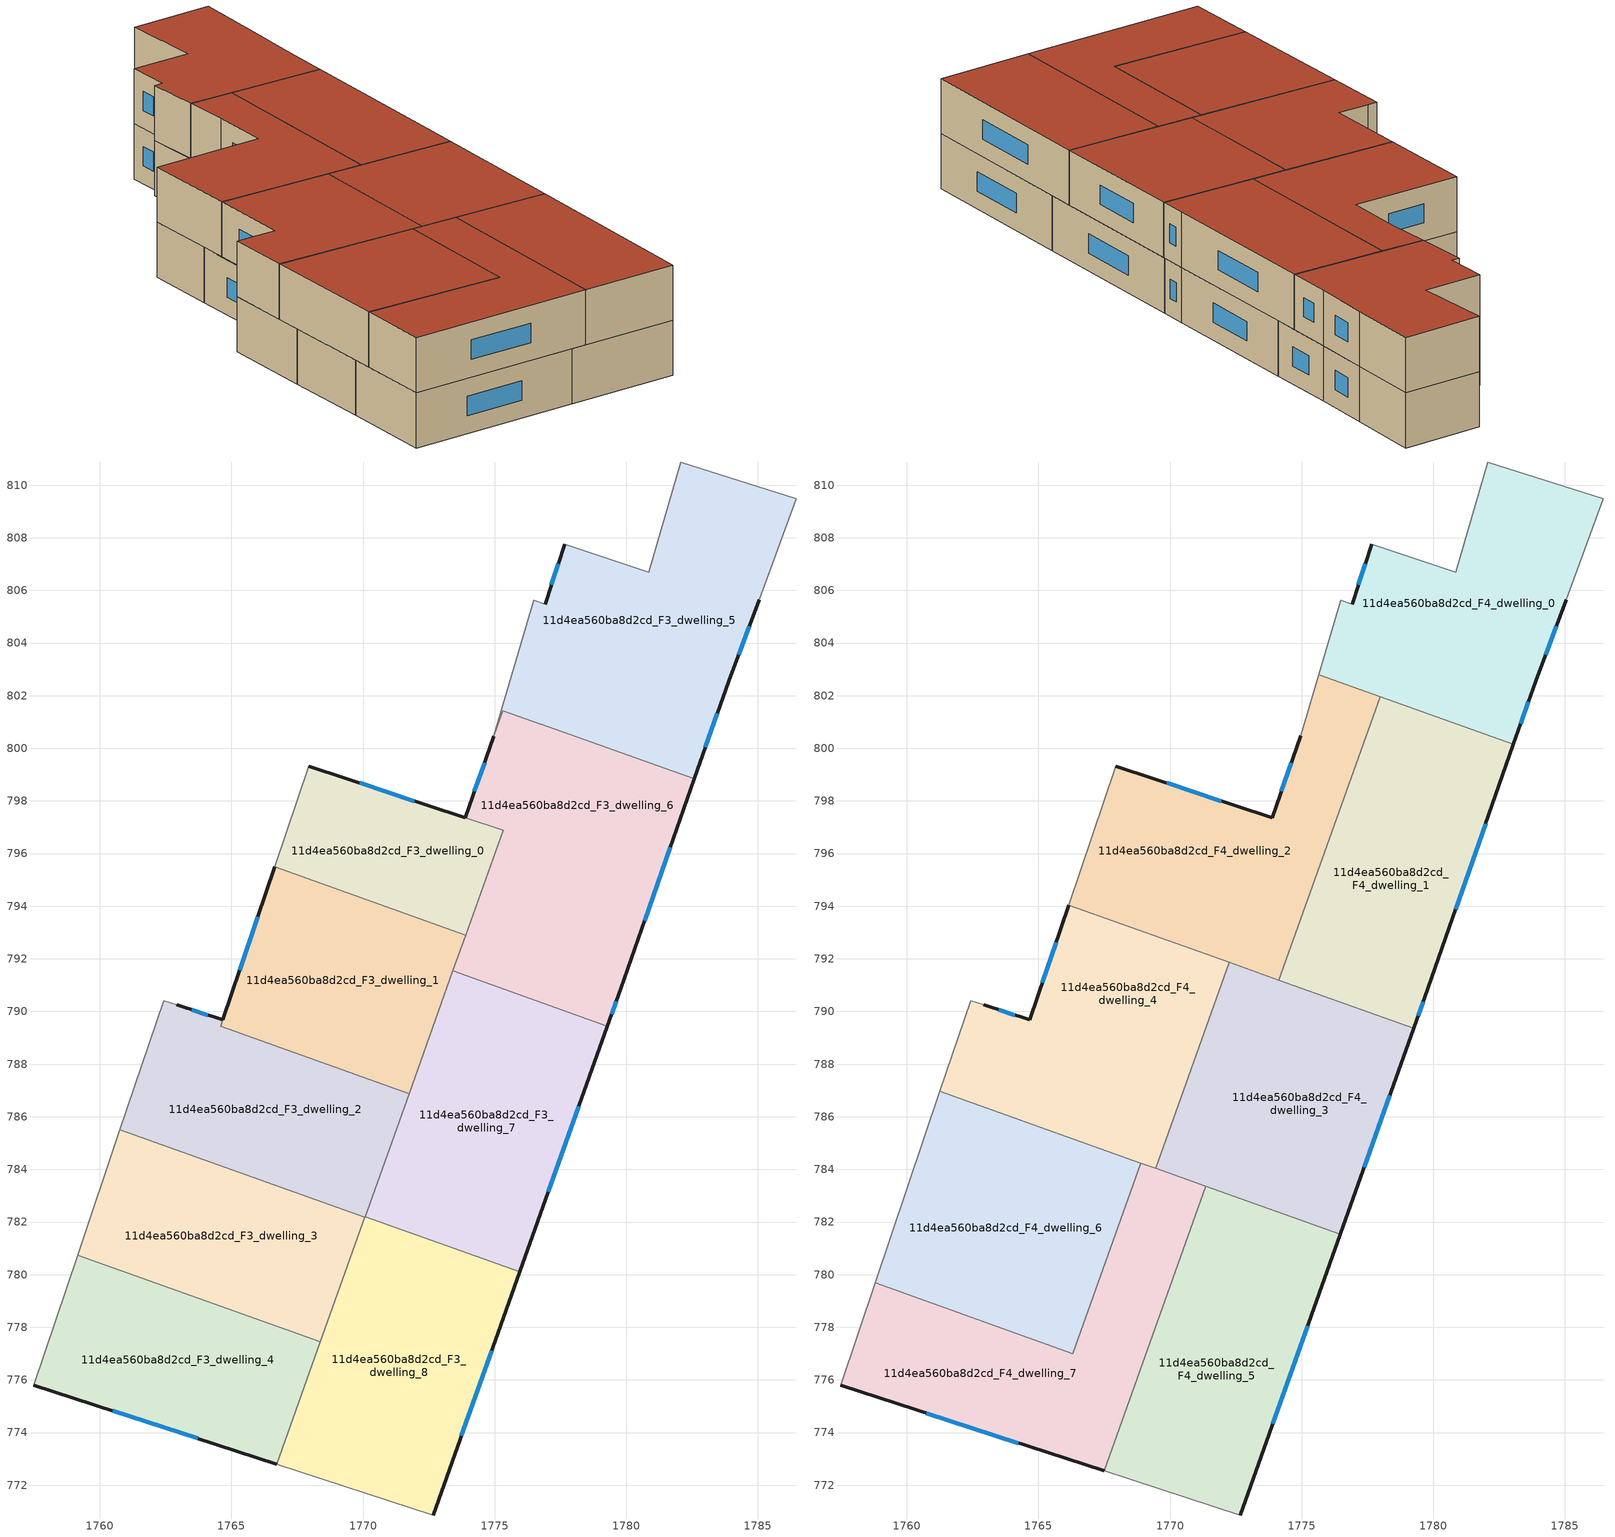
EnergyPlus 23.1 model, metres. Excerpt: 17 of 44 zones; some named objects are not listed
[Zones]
11d4ea560ba8d2cd_F3_dwelling_0
 floor to 11d4ea560ba8d2cd_F2_dwelling_0 (EU_floor_Construction): 1775.32,796.88 1773.9,792.9 1766.64,795.5 1767.94,799.32 z9
 wall outside (EU_wall_Construction): 1773.88,797.36 1767.94,799.32 z9:12
 wall adiabatic (EU_wall_Construction): 1767.94,799.32 1766.64,795.5 z9:12
 wall to 11d4ea560ba8d2cd_F3_dwelling_1 (EU_wall_Construction): 1766.64,795.5 1773.9,792.9 z9:12
 wall to 11d4ea560ba8d2cd_F3_dwelling_6 (EU_wall_Construction): 1773.9,792.9 1775.32,796.88 1773.88,797.36 z9:12
 window (EU_Window_Construction): 1771.94,798 1769.87,798.68 z9.98:11.02
11d4ea560ba8d2cd_F3_dwelling_1
 floor to 11d4ea560ba8d2cd_F2_dwelling_1 (EU_floor_Construction): 1773.9,792.9 1771.75,786.88 1764.59,789.44 1764.67,789.68 1766.64,795.5 z9
 wall outside (EU_wall_Construction): 1766.64,795.5 1764.67,789.68 z9:12
 wall to 11d4ea560ba8d2cd_F3_dwelling_2 (EU_wall_Construction): 1764.67,789.68 1764.59,789.44 1771.75,786.88 z9:12
 wall to 11d4ea560ba8d2cd_F3_dwelling_7 (EU_wall_Construction): 1771.75,786.88 1773.41,791.54 z9:12
 wall to 11d4ea560ba8d2cd_F3_dwelling_6 (EU_wall_Construction): 1773.41,791.54 1773.9,792.9 z9:12
 window (EU_Window_Construction): 1766,793.61 1765.31,791.57 z9.98:11.02
 ceiling adiabatic (EU_roof_Construction): 1771.75,786.88 1773.38,791.46 1772.24,791.86 1770.61,787.29 z12
11d4ea560ba8d2cd_F3_dwelling_2
 floor to 11d4ea560ba8d2cd_F2_dwelling_2 (EU_floor_Construction): 1771.75,786.88 1770.07,782.18 1760.77,785.51 1762.42,790.4 1762.92,790.25 1764.68,789.68 1764.59,789.44 z9
 wall outside (EU_wall_Construction): 1764.68,789.68 1762.92,790.25 z9:12
 wall to 11d4ea560ba8d2cd_F3_dwelling_3 (EU_wall_Construction): 1760.77,785.51 1770.07,782.18 z9:12
 wall adiabatic (EU_wall_Construction): 1762.92,790.25 1762.42,790.4 1760.77,785.51 z9:12
 wall to 11d4ea560ba8d2cd_F3_dwelling_8 (EU_wall_Construction): 1770.07,782.18 1770.08,782.21 z9:12
 wall to 11d4ea560ba8d2cd_F3_dwelling_7 (EU_wall_Construction): 1770.08,782.21 1771.75,786.88 z9:12
 window (EU_Window_Construction): 1764.1,789.86 1763.49,790.06 z9.98:11.02
11d4ea560ba8d2cd_F3_dwelling_3
 floor to 11d4ea560ba8d2cd_F2_dwelling_3 (EU_floor_Construction): 1770.07,782.18 1768.38,777.45 1759.15,780.74 1760.77,785.51 z9
 wall to 11d4ea560ba8d2cd_F3_dwelling_4 (EU_wall_Construction): 1759.15,780.74 1768.38,777.45 z9:12
 wall adiabatic (EU_wall_Construction): 1760.77,785.51 1759.15,780.74 z9:12
 wall to 11d4ea560ba8d2cd_F3_dwelling_8 (EU_wall_Construction): 1768.38,777.45 1770.07,782.18 z9:12
11d4ea560ba8d2cd_F3_dwelling_4
 floor to 11d4ea560ba8d2cd_F2_dwelling_4 (EU_floor_Construction): 1768.38,777.45 1766.72,772.8 1757.48,775.8 1759.15,780.74 z9
 wall outside (EU_wall_Construction): 1757.48,775.8 1766.72,772.8 z9:12
 wall adiabatic (EU_wall_Construction): 1759.15,780.74 1757.48,775.8 z9:12
 wall to 11d4ea560ba8d2cd_F3_dwelling_8 (EU_wall_Construction): 1766.72,772.8 1768.38,777.44 z9:12
 window (EU_Window_Construction): 1760.48,774.82 1763.71,773.78 z9.98:11.02
11d4ea560ba8d2cd_F3_dwelling_5
 floor to 11d4ea560ba8d2cd_F2_dwelling_5 (EU_floor_Construction): 1786.47,809.49 1785.06,805.64 1783.89,802.55 1782.59,798.83 1775.31,801.43 1774.97,800.46 1776.49,805.62 1776.92,805.48 1777.66,807.75 1780.86,806.69 1782.07,810.88 z9
 wall outside (EU_wall_Construction): 1777.66,807.75 1776.92,805.48 / 1782.59,798.83 1783.89,802.55 1785.06,805.64 z9:12
 wall adiabatic (EU_wall_Construction): 1776.92,805.48 1776.49,805.62 1774.97,800.47 1775.31,801.43 / 1785.06,805.64 1786.47,809.49 1782.07,810.88 1780.86,806.69 1777.66,807.75 z9:12
 wall to 11d4ea560ba8d2cd_F3_dwelling_6 (EU_wall_Construction): 1775.31,801.43 1776.76,800.91 / 1776.77,800.91 1782.59,798.83 z9:12
 window (EU_Window_Construction): 1777.42,807.01 1777.16,806.22 / 1784.27,803.55 1784.68,804.63 / 1783.01,800.04 1783.47,801.34 z9.98:11.02
11d4ea560ba8d2cd_F3_dwelling_6
 floor to 11d4ea560ba8d2cd_F2_dwelling_6 (EU_floor_Construction): 1782.59,798.83 1779.79,790.86 1779.29,789.44 1773.41,791.54 1775.32,796.88 1773.88,797.36 1774.97,800.47 1775.31,801.43 1776.77,800.91 z9
 wall outside (EU_wall_Construction): 1779.29,789.44 1779.79,790.86 1782.59,798.83 / 1774.97,800.46 1773.88,797.36 z9:12
 wall adiabatic (EU_wall_Construction): 1775.31,801.43 1774.97,800.47 z9:12
 wall to 11d4ea560ba8d2cd_F3_dwelling_7 (EU_wall_Construction): 1773.41,791.54 1779.29,789.44 z9:12
 window (EU_Window_Construction): 1780.7,793.45 1781.68,796.24 / 1779.45,789.9 1779.63,790.4 / 1774.62,799.45 1774.24,798.37 z9.98:11.02
11d4ea560ba8d2cd_F3_dwelling_7
 floor to 11d4ea560ba8d2cd_F2_dwelling_7 (EU_floor_Construction): 1779.29,789.44 1775.96,780.11 1770.08,782.21 1773.41,791.54 z9
 wall outside (EU_wall_Construction): 1775.96,780.11 1779.29,789.44 z9:12
 wall to 11d4ea560ba8d2cd_F3_dwelling_8 (EU_wall_Construction): 1770.08,782.21 1775.96,780.11 z9:12
 window (EU_Window_Construction): 1777.04,783.14 1778.2,786.41 z9.98:11.02
 ceiling adiabatic (EU_roof_Construction): 1779.26,789.36 1779.29,789.44 1773.41,791.54 1773.38,791.46 z12
11d4ea560ba8d2cd_F3_dwelling_8
 floor to 11d4ea560ba8d2cd_F2_dwelling_8 (EU_floor_Construction): 1775.96,780.11 1772.67,770.87 1766.72,772.8 1770.08,782.21 z9
 wall outside (EU_wall_Construction): 1772.67,770.87 1775.96,780.11 z9:12
 wall adiabatic (EU_wall_Construction): 1766.72,772.8 1772.67,770.87 z9:12
 window (EU_Window_Construction): 1773.74,773.87 1774.89,777.1 z9.98:11.02
11d4ea560ba8d2cd_F4_dwelling_0
 floor to 11d4ea560ba8d2cd_F3_dwelling_5 (EU_floor_Construction): 1786.47,809.49 1785.06,805.64 1783.89,802.55 1783.05,800.15 1775.66,802.79 1776.49,805.62 1776.92,805.48 1777.66,807.75 1780.86,806.69 1782.07,810.88 z12
 wall outside (EU_wall_Construction): 1783.05,800.15 1783.89,802.55 1785.06,805.64 / 1777.66,807.75 1776.92,805.48 z12:15
 wall adiabatic (EU_wall_Construction): 1785.06,805.64 1786.47,809.49 1782.07,810.88 1780.86,806.69 1777.66,807.75 / 1776.92,805.48 1776.49,805.62 1775.66,802.79 z12:15
 wall to 11d4ea560ba8d2cd_F4_dwelling_1 (EU_wall_Construction): 1777.99,801.96 1783.05,800.15 z12:15
 wall to 11d4ea560ba8d2cd_F4_dwelling_2 (EU_wall_Construction): 1775.66,802.79 1777.99,801.96 z12:15
 window (EU_Window_Construction): 1784.27,803.55 1784.68,804.63 / 1783.32,800.93 1783.62,801.77 / 1777.42,807.01 1777.16,806.22 z12.98:14.02
 roof outside (EU_roof_Construction): 1783.05,800.15 1783.89,802.55 1785.06,805.64 1786.47,809.49 1782.07,810.88 1780.86,806.69 1777.66,807.75 1776.92,805.48 1776.49,805.62 1775.66,802.79 z15
11d4ea560ba8d2cd_F4_dwelling_1
 floor to 11d4ea560ba8d2cd_F3_dwelling_6 (EU_floor_Construction): 1782.59,798.84 1779.79,790.86 1779.29,789.44 1774.17,791.27 1777.52,800.65 z12
 floor to 11d4ea560ba8d2cd_F3_dwelling_5 (EU_floor_Construction): 1783.05,800.15 1782.59,798.84 1777.52,800.65 1777.99,801.96 z12
 floor adiabatic (EU_floor_Construction): 1779.29,789.44 1779.26,789.36 1774.14,791.19 1774.17,791.27 z12
 wall outside (EU_wall_Construction): 1779.26,789.36 1779.79,790.86 1783.05,800.15 z12:15
 wall to 11d4ea560ba8d2cd_F4_dwelling_2 (EU_wall_Construction): 1777.99,801.96 1774.14,791.19 z12:15
 wall to 11d4ea560ba8d2cd_F4_dwelling_3 (EU_wall_Construction): 1774.14,791.19 1779.26,789.36 z12:15
 window (EU_Window_Construction): 1779.43,789.85 1779.62,790.37 / 1780.85,793.88 1781.99,797.13 z12.98:14.02
 roof outside (EU_roof_Construction): 1779.79,790.86 1783.05,800.15 1777.99,801.96 1774.14,791.19 1779.26,789.36 z15
11d4ea560ba8d2cd_F4_dwelling_2
 floor to 11d4ea560ba8d2cd_F3_dwelling_0 (EU_floor_Construction): 1775.32,796.88 1773.9,792.9 1766.64,795.49 1767.94,799.32 z12
 floor to 11d4ea560ba8d2cd_F3_dwelling_6 (EU_floor_Construction): 1777.52,800.65 1774.17,791.27 1773.41,791.54 1775.32,796.88 1773.88,797.36 1774.97,800.47 1775.31,801.43 1776.77,800.91 z12
 floor to 11d4ea560ba8d2cd_F3_dwelling_5 (EU_floor_Construction): 1777.99,801.96 1777.52,800.65 1776.77,800.91 1775.31,801.43 1774.97,800.47 1775.66,802.79 z12
 floor to 11d4ea560ba8d2cd_F3_dwelling_1 (EU_floor_Construction): 1773.9,792.9 1773.38,791.46 1766.15,794.04 1766.64,795.49 z12
 floor adiabatic (EU_floor_Construction): 1775.32,796.88 1773.41,791.54 1774.17,791.27 1774.14,791.19 1773.38,791.46 1773.9,792.9 z12
 wall outside (EU_wall_Construction): 1774.97,800.47 1773.88,797.36 1767.94,799.32 z12:15
 wall adiabatic (EU_wall_Construction): 1775.66,802.79 1774.97,800.47 / 1767.94,799.32 1766.15,794.04 z12:15
 wall to 11d4ea560ba8d2cd_F4_dwelling_4 (EU_wall_Construction): 1766.15,794.04 1772.25,791.86 z12:15
 wall to 11d4ea560ba8d2cd_F4_dwelling_3 (EU_wall_Construction): 1772.24,791.86 1774.14,791.19 z12:15
 window (EU_Window_Construction): 1771.95,798 1769.87,798.68 / 1774.62,799.46 1774.23,798.37 z12.98:14.02
 roof outside (EU_roof_Construction): 1774.14,791.19 1777.99,801.96 1775.66,802.79 1774.97,800.47 1773.88,797.36 1767.94,799.32 1766.15,794.04 z15
11d4ea560ba8d2cd_F4_dwelling_3
 floor to 11d4ea560ba8d2cd_F3_dwelling_7 (EU_floor_Construction): 1779.26,789.36 1776.47,781.53 1770.59,783.64 1773.38,791.46 z12
 floor to 11d4ea560ba8d2cd_F3_dwelling_2 (EU_floor_Construction): 1771.75,786.88 1770.59,783.64 1769.45,784.04 1770.61,787.29 z12
 floor adiabatic (EU_floor_Construction): 1773.38,791.46 1771.75,786.88 1770.61,787.29 1772.24,791.86 z12
 wall outside (EU_wall_Construction): 1776.47,781.53 1779.26,789.36 z12:15
 wall to 11d4ea560ba8d2cd_F4_dwelling_4 (EU_wall_Construction): 1772.24,791.86 1769.45,784.04 z12:15
 wall to 11d4ea560ba8d2cd_F4_dwelling_5 (EU_wall_Construction): 1771.37,783.36 1776.47,781.53 z12:15
 wall to 11d4ea560ba8d2cd_F4_dwelling_7 (EU_wall_Construction): 1769.45,784.04 1771.36,783.36 z12:15
 window (EU_Window_Construction): 1777.38,784.08 1778.35,786.81 z12.98:14.02
 roof outside (EU_roof_Construction): 1776.47,781.53 1779.26,789.36 1772.24,791.86 1769.45,784.04 z15
11d4ea560ba8d2cd_F4_dwelling_4
 floor to 11d4ea560ba8d2cd_F3_dwelling_1 (EU_floor_Construction): 1772.24,791.86 1770.61,787.29 1764.59,789.44 1764.67,789.68 1766.15,794.04 z12
 floor to 11d4ea560ba8d2cd_F3_dwelling_2 (EU_floor_Construction): 1770.61,787.29 1769.45,784.04 1761.26,786.97 1762.42,790.4 1762.92,790.25 1764.67,789.68 1764.59,789.44 z12
 wall outside (EU_wall_Construction): 1766.15,794.04 1764.67,789.68 1762.92,790.25 z12:15
 wall adiabatic (EU_wall_Construction): 1762.92,790.25 1762.42,790.4 1761.26,786.97 z12:15
 wall to 11d4ea560ba8d2cd_F4_dwelling_6 (EU_wall_Construction): 1761.26,786.97 1768.9,784.24 z12:15
 wall to 11d4ea560ba8d2cd_F4_dwelling_7 (EU_wall_Construction): 1768.9,784.24 1769.45,784.04 z12:15
 window (EU_Window_Construction): 1764.1,789.86 1763.49,790.06 / 1765.67,792.62 1765.15,791.1 z12.98:14.02
 roof outside (EU_roof_Construction): 1769.45,784.04 1772.24,791.86 1766.15,794.04 1764.67,789.68 1762.92,790.25 1762.42,790.4 1761.26,786.97 z15
11d4ea560ba8d2cd_F4_dwelling_5
 floor to 11d4ea560ba8d2cd_F3_dwelling_8 (EU_floor_Construction): 1775.96,780.11 1772.67,770.87 1767.5,772.55 1770.85,781.93 z12
 floor to 11d4ea560ba8d2cd_F3_dwelling_7 (EU_floor_Construction): 1776.47,781.53 1775.96,780.11 1770.85,781.93 1771.36,783.36 z12
 wall outside (EU_wall_Construction): 1772.67,770.87 1776.47,781.53 z12:15
 wall adiabatic (EU_wall_Construction): 1767.5,772.55 1772.67,770.87 z12:15
 wall to 11d4ea560ba8d2cd_F4_dwelling_7 (EU_wall_Construction): 1771.36,783.36 1767.5,772.55 z12:15
 window (EU_Window_Construction): 1773.91,774.34 1775.23,778.07 z12.98:14.02
 roof outside (EU_roof_Construction): 1772.67,770.87 1776.47,781.53 1771.36,783.36 1767.5,772.55 z15
11d4ea560ba8d2cd_F4_dwelling_6
 floor to 11d4ea560ba8d2cd_F3_dwelling_2 (EU_floor_Construction): 1768.9,784.24 1768.38,782.79 1760.77,785.51 1761.26,786.97 z12
 floor to 11d4ea560ba8d2cd_F3_dwelling_3 (EU_floor_Construction): 1768.38,782.79 1766.69,778.05 1759.15,780.74 1760.77,785.51 z12
 floor to 11d4ea560ba8d2cd_F3_dwelling_4 (EU_floor_Construction): 1766.69,778.05 1766.31,777 1758.8,779.68 1759.15,780.74 z12
 wall to 11d4ea560ba8d2cd_F4_dwelling_7 (EU_wall_Construction): 1758.8,779.68 1766.31,777 1768.9,784.24 z12:15
 wall adiabatic (EU_wall_Construction): 1761.26,786.97 1758.8,779.68 z12:15
 roof outside (EU_roof_Construction): 1766.31,777 1768.9,784.24 1761.26,786.97 1758.8,779.68 z15
11d4ea560ba8d2cd_F4_dwelling_7
 floor to 11d4ea560ba8d2cd_F3_dwelling_4 (EU_floor_Construction): 1768.38,777.45 1766.72,772.8 1757.48,775.8 1758.8,779.68 1766.31,777 1766.69,778.05 z12
 floor to 11d4ea560ba8d2cd_F3_dwelling_8 (EU_floor_Construction): 1770.85,781.93 1767.5,772.55 1766.72,772.8 1770.08,782.21 z12
 floor to 11d4ea560ba8d2cd_F3_dwelling_7 (EU_floor_Construction): 1771.36,783.36 1770.85,781.93 1770.08,782.21 1770.59,783.64 z12
 floor to 11d4ea560ba8d2cd_F3_dwelling_2 (EU_floor_Construction): 1770.59,783.64 1770.07,782.18 1768.38,782.79 1768.9,784.24 z12
 floor to 11d4ea560ba8d2cd_F3_dwelling_3 (EU_floor_Construction): 1770.07,782.18 1768.38,777.45 1766.69,778.05 1768.38,782.79 z12
 wall outside (EU_wall_Construction): 1757.48,775.8 1767.5,772.55 z12:15
 wall adiabatic (EU_wall_Construction): 1758.8,779.68 1757.48,775.8 z12:15
 window (EU_Window_Construction): 1760.74,774.74 1764.24,773.6 z12.98:14.02
 roof outside (EU_roof_Construction): 1767.5,772.55 1771.36,783.36 1768.9,784.24 1766.31,777 1758.8,779.68 1757.48,775.8 z15
[Building]
EU S2 Campaign: North Axis=0; Terrain=City; Solar Distribution=FullExterior
[Site:Location]
Bologna: Latitude=44.5; Longitude=11.25; Time Zone=1; Elevation=37
[SizingPeriod:WeatherFileDays]
AnnualSizingPeriod: Begin Month=1; Begin Day of Month=1; End Month=12; End Day of Month=31; Day of Week for Start Day=Monday; Use Weather File Daylight Saving Period=No; Use Weather File Rain and Snow Indicators=No
[MATERIAL]
EU_InternalMass_Material: Roughness=MediumRough; Thickness=0.1; Conductivity=1; Density=1800; Specific Heat=900; Thermal Absorptance=0.9; Solar Absorptance=0.7; Visible Absorptance=0.7
[MATERIAL:NOMASS] Roughness=MediumRough; Thermal Absorptance=0.9; Solar Absorptance=0.7; Visible Absorptance=0.7
Name | Thermal Resistance
EU_wall_NoMass | 0.905828
EU_roof_NoMass | 0.37593
EU_floor_NoMass | 0.67114
[WINDOWMATERIAL:SIMPLEGLAZINGSYSTEM]
EU_Window_SimpleGlazing: UFactor=4.52486; Solar Heat Gain Coefficient=0.85; Visible Transmittance=0.85
[CONSTRUCTION]
EU_wall_Construction: EU_wall_NoMass
EU_roof_Construction: EU_roof_NoMass
EU_floor_Construction: EU_floor_NoMass
EU_Window_Construction: EU_Window_SimpleGlazing
EU_InternalMass_Construction: EU_InternalMass_Material
[ZONE] Type=1; Multiplier=1; Ceiling Height=autocalculate; Floor Area=autocalculate; Part of Total Floor Area=Yes
Name | Volume
11d4ea560ba8d2cd_F3_dwelling_0 | 95.9209
11d4ea560ba8d2cd_F4_dwelling_0 | 185.563
11d4ea560ba8d2cd_F3_dwelling_1 | 146.771
11d4ea560ba8d2cd_F4_dwelling_1 | 185.596
11d4ea560ba8d2cd_F3_dwelling_2 | 150.078
11d4ea560ba8d2cd_F4_dwelling_2 | 185.559
11d4ea560ba8d2cd_F3_dwelling_3 | 148.472
11d4ea560ba8d2cd_F4_dwelling_3; 11d4ea560ba8d2cd_F3_dwelling_8 | 185.58
11d4ea560ba8d2cd_F3_dwelling_4 | 148.462
11d4ea560ba8d2cd_F4_dwelling_4 | 185.569
11d4ea560ba8d2cd_F3_dwelling_5 | 218.386
11d4ea560ba8d2cd_F4_dwelling_5 | 185.577
11d4ea560ba8d2cd_F3_dwelling_6 | 205.282
11d4ea560ba8d2cd_F4_dwelling_6 | 185.594
11d4ea560ba8d2cd_F3_dwelling_7 | 185.591
11d4ea560ba8d2cd_F4_dwelling_7 | 185.579
[INTERNALMASS] Construction=EU_InternalMass_Construction
Name | Zone or ZoneList | Surface Area
11d4ea560ba8d2cd_F3_dwelling_0_EU_InternalMass | 11d4ea560ba8d2cd_F3_dwelling_0 | 31.9836
11d4ea560ba8d2cd_F3_dwelling_1_EU_InternalMass | 11d4ea560ba8d2cd_F3_dwelling_1 | 48.9233
11d4ea560ba8d2cd_F3_dwelling_2_EU_InternalMass | 11d4ea560ba8d2cd_F3_dwelling_2 | 50.047
11d4ea560ba8d2cd_F3_dwelling_3_EU_InternalMass | 11d4ea560ba8d2cd_F3_dwelling_3 | 49.4909
11d4ea560ba8d2cd_F3_dwelling_4_EU_InternalMass | 11d4ea560ba8d2cd_F3_dwelling_4 | 49.4871
11d4ea560ba8d2cd_F3_dwelling_5_EU_InternalMass | 11d4ea560ba8d2cd_F3_dwelling_5 | 72.7865
11d4ea560ba8d2cd_F3_dwelling_6_EU_InternalMass | 11d4ea560ba8d2cd_F3_dwelling_6 | 68.4337
11d4ea560ba8d2cd_F3_dwelling_7_EU_InternalMass | 11d4ea560ba8d2cd_F3_dwelling_7 | 61.864
11d4ea560ba8d2cd_F3_dwelling_8_EU_InternalMass | 11d4ea560ba8d2cd_F3_dwelling_8 | 61.8599
11d4ea560ba8d2cd_F4_dwelling_0_EU_InternalMass | 11d4ea560ba8d2cd_F4_dwelling_0 | 61.8542
11d4ea560ba8d2cd_F4_dwelling_1_EU_InternalMass | 11d4ea560ba8d2cd_F4_dwelling_1 | 61.8669
11d4ea560ba8d2cd_F4_dwelling_2_EU_InternalMass | 11d4ea560ba8d2cd_F4_dwelling_2 | 61.8521
11d4ea560ba8d2cd_F4_dwelling_3_EU_InternalMass | 11d4ea560ba8d2cd_F4_dwelling_3 | 61.8581
11d4ea560ba8d2cd_F4_dwelling_4_EU_InternalMass | 11d4ea560ba8d2cd_F4_dwelling_4 | 61.8564
11d4ea560ba8d2cd_F4_dwelling_5_EU_InternalMass | 11d4ea560ba8d2cd_F4_dwelling_5 | 61.8582
11d4ea560ba8d2cd_F4_dwelling_6_EU_InternalMass | 11d4ea560ba8d2cd_F4_dwelling_6 | 61.8666
11d4ea560ba8d2cd_F4_dwelling_7_EU_InternalMass | 11d4ea560ba8d2cd_F4_dwelling_7 | 61.8597
[OTHEREQUIPMENT] Fuel Type=Electricity; Design Level Calculation Method=Watts/Area; Power per Zone Floor Area=1; Fraction Latent=0; Fraction Radiant=0; Fraction Lost=0; Carbon Dioxide Generation Rate=0; EndUse Subcategory=EU_Step8_InternalGains
Name | Zone or ZoneList or Space or SpaceList | Schedule
EU_Step8_InternalGain_11d4ea560ba8d2cd_F3_dwelling_0_f000 | 11d4ea560ba8d2cd_F3_dwelling_0 | EU_Step8_GainSchedule_11d4ea560ba8d2cd_F3_dwelling_0_f000
EU_Step8_InternalGain_11d4ea560ba8d2cd_F3_dwelling_1_f000 | 11d4ea560ba8d2cd_F3_dwelling_1 | EU_Step8_GainSchedule_11d4ea560ba8d2cd_F3_dwelling_1_f000
EU_Step8_InternalGain_11d4ea560ba8d2cd_F3_dwelling_2_f000 | 11d4ea560ba8d2cd_F3_dwelling_2 | EU_Step8_GainSchedule_11d4ea560ba8d2cd_F3_dwelling_2_f000
EU_Step8_InternalGain_11d4ea560ba8d2cd_F3_dwelling_3_f000 | 11d4ea560ba8d2cd_F3_dwelling_3 | EU_Step8_GainSchedule_11d4ea560ba8d2cd_F3_dwelling_3_f000
EU_Step8_InternalGain_11d4ea560ba8d2cd_F3_dwelling_4_f000 | 11d4ea560ba8d2cd_F3_dwelling_4 | EU_Step8_GainSchedule_11d4ea560ba8d2cd_F3_dwelling_4_f000
EU_Step8_InternalGain_11d4ea560ba8d2cd_F3_dwelling_5_f000 | 11d4ea560ba8d2cd_F3_dwelling_5 | EU_Step8_GainSchedule_11d4ea560ba8d2cd_F3_dwelling_5_f000
EU_Step8_InternalGain_11d4ea560ba8d2cd_F3_dwelling_6_f000 | 11d4ea560ba8d2cd_F3_dwelling_6 | EU_Step8_GainSchedule_11d4ea560ba8d2cd_F3_dwelling_6_f000
EU_Step8_InternalGain_11d4ea560ba8d2cd_F3_dwelling_7_f000 | 11d4ea560ba8d2cd_F3_dwelling_7 | EU_Step8_GainSchedule_11d4ea560ba8d2cd_F3_dwelling_7_f000
EU_Step8_InternalGain_11d4ea560ba8d2cd_F3_dwelling_8_f000 | 11d4ea560ba8d2cd_F3_dwelling_8 | EU_Step8_GainSchedule_11d4ea560ba8d2cd_F3_dwelling_8_f000
EU_Step8_InternalGain_11d4ea560ba8d2cd_F4_dwelling_0_f000 | 11d4ea560ba8d2cd_F4_dwelling_0 | EU_Step8_GainSchedule_11d4ea560ba8d2cd_F4_dwelling_0_f000
EU_Step8_InternalGain_11d4ea560ba8d2cd_F4_dwelling_1_f000 | 11d4ea560ba8d2cd_F4_dwelling_1 | EU_Step8_GainSchedule_11d4ea560ba8d2cd_F4_dwelling_1_f000
EU_Step8_InternalGain_11d4ea560ba8d2cd_F4_dwelling_2_f000 | 11d4ea560ba8d2cd_F4_dwelling_2 | EU_Step8_GainSchedule_11d4ea560ba8d2cd_F4_dwelling_2_f000
EU_Step8_InternalGain_11d4ea560ba8d2cd_F4_dwelling_3_f000 | 11d4ea560ba8d2cd_F4_dwelling_3 | EU_Step8_GainSchedule_11d4ea560ba8d2cd_F4_dwelling_3_f000
EU_Step8_InternalGain_11d4ea560ba8d2cd_F4_dwelling_4_f000 | 11d4ea560ba8d2cd_F4_dwelling_4 | EU_Step8_GainSchedule_11d4ea560ba8d2cd_F4_dwelling_4_f000
EU_Step8_InternalGain_11d4ea560ba8d2cd_F4_dwelling_5_f000 | 11d4ea560ba8d2cd_F4_dwelling_5 | EU_Step8_GainSchedule_11d4ea560ba8d2cd_F4_dwelling_5_f000
EU_Step8_InternalGain_11d4ea560ba8d2cd_F4_dwelling_6_f000 | 11d4ea560ba8d2cd_F4_dwelling_6 | EU_Step8_GainSchedule_11d4ea560ba8d2cd_F4_dwelling_6_f000
EU_Step8_InternalGain_11d4ea560ba8d2cd_F4_dwelling_7_f000 | 11d4ea560ba8d2cd_F4_dwelling_7 | EU_Step8_GainSchedule_11d4ea560ba8d2cd_F4_dwelling_7_f000
[ZONEVENTILATION:DESIGNFLOWRATE] Schedule=EU_AlwaysOn; Design Flow Rate Calculation Method=AirChanges/Hour; Air Changes per Hour=0.73129; Ventilation Type=Natural; Fan Pressure Rise=0; Fan Total Efficiency=1; Constant Term Coefficient=1; Temperature Term Coefficient=0; Velocity Term Coefficient=0; Velocity Squared Term Coefficient=0; Minimum Indoor Temperature=-100; Maximum Indoor Temperature=100; Delta Temperature=-100; Minimum Outdoor Temperature=-100; Maximum Outdoor Temperature=100; Maximum Wind Speed=40
Name | Zone or ZoneList or Space or SpaceList
EU_ConstantAir_11d4ea560ba8d2cd_F3_dwelling_0 | 11d4ea560ba8d2cd_F3_dwelling_0
EU_ConstantAir_11d4ea560ba8d2cd_F3_dwelling_1 | 11d4ea560ba8d2cd_F3_dwelling_1
EU_ConstantAir_11d4ea560ba8d2cd_F3_dwelling_2 | 11d4ea560ba8d2cd_F3_dwelling_2
EU_ConstantAir_11d4ea560ba8d2cd_F3_dwelling_3 | 11d4ea560ba8d2cd_F3_dwelling_3
EU_ConstantAir_11d4ea560ba8d2cd_F3_dwelling_4 | 11d4ea560ba8d2cd_F3_dwelling_4
EU_ConstantAir_11d4ea560ba8d2cd_F3_dwelling_5 | 11d4ea560ba8d2cd_F3_dwelling_5
EU_ConstantAir_11d4ea560ba8d2cd_F3_dwelling_6 | 11d4ea560ba8d2cd_F3_dwelling_6
EU_ConstantAir_11d4ea560ba8d2cd_F3_dwelling_7 | 11d4ea560ba8d2cd_F3_dwelling_7
EU_ConstantAir_11d4ea560ba8d2cd_F3_dwelling_8 | 11d4ea560ba8d2cd_F3_dwelling_8
EU_ConstantAir_11d4ea560ba8d2cd_F4_dwelling_0 | 11d4ea560ba8d2cd_F4_dwelling_0
EU_ConstantAir_11d4ea560ba8d2cd_F4_dwelling_1 | 11d4ea560ba8d2cd_F4_dwelling_1
EU_ConstantAir_11d4ea560ba8d2cd_F4_dwelling_2 | 11d4ea560ba8d2cd_F4_dwelling_2
EU_ConstantAir_11d4ea560ba8d2cd_F4_dwelling_3 | 11d4ea560ba8d2cd_F4_dwelling_3
EU_ConstantAir_11d4ea560ba8d2cd_F4_dwelling_4 | 11d4ea560ba8d2cd_F4_dwelling_4
EU_ConstantAir_11d4ea560ba8d2cd_F4_dwelling_5 | 11d4ea560ba8d2cd_F4_dwelling_5
EU_ConstantAir_11d4ea560ba8d2cd_F4_dwelling_6 | 11d4ea560ba8d2cd_F4_dwelling_6
EU_ConstantAir_11d4ea560ba8d2cd_F4_dwelling_7 | 11d4ea560ba8d2cd_F4_dwelling_7
[HVACTEMPLATE:ZONE:IDEALLOADSAIRSYSTEM] System Availability Schedule=EU_AlwaysOn; Maximum Heating Supply Air Temperature=50; Minimum Cooling Supply Air Temperature=13; Maximum Heating Supply Air Humidity Ratio=0.0156; Minimum Cooling Supply Air Humidity Ratio=0.0077; Heating Limit=NoLimit; Cooling Limit=NoLimit; Heating Availability Schedule=EU_AlwaysOn; Cooling Availability Schedule=EU_CoolingOff; Dehumidification Control Type=ConstantSensibleHeatRatio; Cooling Sensible Heat Ratio=0.7; Dehumidification Setpoint=60; Humidification Control Type=None; Humidification Setpoint=30; Outdoor Air Method=None; Outdoor Air Flow Rate per Person=0.00944; Outdoor Air Flow Rate per Zone Floor Area=0; Outdoor Air Flow Rate per Zone=0; Demand Controlled Ventilation Type=None; Outdoor Air Economizer Type=NoEconomizer; Heat Recovery Type=None; Sensible Heat Recovery Effectiveness=0.7; Latent Heat Recovery Effectiveness=0.65
Name | Template Thermostat
11d4ea560ba8d2cd_F3_dwelling_0 | EU_HeatOnly_11d4ea560ba8d2cd_F3_dwelling_0
11d4ea560ba8d2cd_F3_dwelling_1 | EU_HeatOnly_11d4ea560ba8d2cd_F3_dwelling_1
11d4ea560ba8d2cd_F3_dwelling_2 | EU_HeatOnly_11d4ea560ba8d2cd_F3_dwelling_2
11d4ea560ba8d2cd_F3_dwelling_3 | EU_HeatOnly_11d4ea560ba8d2cd_F3_dwelling_3
11d4ea560ba8d2cd_F3_dwelling_4 | EU_HeatOnly_11d4ea560ba8d2cd_F3_dwelling_4
11d4ea560ba8d2cd_F3_dwelling_5 | EU_HeatOnly_11d4ea560ba8d2cd_F3_dwelling_5
11d4ea560ba8d2cd_F3_dwelling_6 | EU_HeatOnly_11d4ea560ba8d2cd_F3_dwelling_6
11d4ea560ba8d2cd_F3_dwelling_7 | EU_HeatOnly_11d4ea560ba8d2cd_F3_dwelling_7
11d4ea560ba8d2cd_F3_dwelling_8 | EU_HeatOnly_11d4ea560ba8d2cd_F3_dwelling_8
11d4ea560ba8d2cd_F4_dwelling_0 | EU_HeatOnly_11d4ea560ba8d2cd_F4_dwelling_0
11d4ea560ba8d2cd_F4_dwelling_1 | EU_HeatOnly_11d4ea560ba8d2cd_F4_dwelling_1
11d4ea560ba8d2cd_F4_dwelling_2 | EU_HeatOnly_11d4ea560ba8d2cd_F4_dwelling_2
11d4ea560ba8d2cd_F4_dwelling_3 | EU_HeatOnly_11d4ea560ba8d2cd_F4_dwelling_3
11d4ea560ba8d2cd_F4_dwelling_4 | EU_HeatOnly_11d4ea560ba8d2cd_F4_dwelling_4
11d4ea560ba8d2cd_F4_dwelling_5 | EU_HeatOnly_11d4ea560ba8d2cd_F4_dwelling_5
11d4ea560ba8d2cd_F4_dwelling_6 | EU_HeatOnly_11d4ea560ba8d2cd_F4_dwelling_6
11d4ea560ba8d2cd_F4_dwelling_7 | EU_HeatOnly_11d4ea560ba8d2cd_F4_dwelling_7
[SIZING:ZONE] Zone Cooling Design Supply Air Temperature Input Method=SupplyAirTemperature; Zone Cooling Design Supply Air Temperature=13; Zone Heating Design Supply Air Temperature Input Method=SupplyAirTemperature; Zone Heating Design Supply Air Temperature=50; Zone Cooling Design Supply Air Humidity Ratio=0.008; Zone Heating Design Supply Air Humidity Ratio=0.008; Cooling Design Air Flow Method=DesignDay; Cooling Design Air Flow Rate=0; Cooling Minimum Air Flow per Zone Floor Area=0.000762; Cooling Minimum Air Flow=0; Cooling Minimum Air Flow Fraction=0.2; Heating Design Air Flow Method=DesignDay; Heating Design Air Flow Rate=0; Heating Maximum Air Flow per Zone Floor Area=0.002032; Heating Maximum Air Flow=0.141576; Heating Maximum Air Flow Fraction=0.3; Account for Dedicated Outdoor Air System=No; Dedicated Outdoor Air System Control Strategy=NeutralSupplyAir; Dedicated Outdoor Air Low Setpoint Temperature for Design=autosize; Dedicated Outdoor Air High Setpoint Temperature for Design=autosize; Zone Load Sizing Method=Sensible Load Only No Latent Load; Zone Latent Cooling Design Supply Air Humidity Ratio Input Method=HumidityRatioDifference; Zone Cooling Design Supply Air Humidity Ratio Difference=0.005; Zone Latent Heating Design Supply Air Humidity Ratio Input Method=HumidityRatioDifference; Zone Humidification Design Supply Air Humidity Ratio Difference=0.005
11d4ea560ba8d2cd_F3_dwelling_0; 11d4ea560ba8d2cd_F3_dwelling_1; 11d4ea560ba8d2cd_F3_dwelling_2; 11d4ea560ba8d2cd_F3_dwelling_3; 11d4ea560ba8d2cd_F3_dwelling_4; 11d4ea560ba8d2cd_F3_dwelling_5; 11d4ea560ba8d2cd_F3_dwelling_6; 11d4ea560ba8d2cd_F3_dwelling_7; 11d4ea560ba8d2cd_F3_dwelling_8; 11d4ea560ba8d2cd_F4_dwelling_0; 11d4ea560ba8d2cd_F4_dwelling_1; 11d4ea560ba8d2cd_F4_dwelling_2; 11d4ea560ba8d2cd_F4_dwelling_3; 11d4ea560ba8d2cd_F4_dwelling_4; 11d4ea560ba8d2cd_F4_dwelling_5; 11d4ea560ba8d2cd_F4_dwelling_6; 11d4ea560ba8d2cd_F4_dwelling_7
[SCHEDULE:CONSTANT]
Name | Hourly Value
EU_AlwaysOn | 1
EU_CoolingOff | 0
[SCHEDULE:FILE] Column Number=1; Rows to Skip at Top=0; Number of Hours of Data=8760; Column Separator=Comma; Interpolate to Timestep=No; Minutes per Item=60; Adjust Schedule for Daylight Savings=Yes
Name | File
EU_Step8_GainSchedule_11d4ea560ba8d2cd_F3_dwelling_0_f000 | ../../schedules/11d4ea560ba8d2cd/11d4ea560ba8d2cd_F3_dwelling_0_f000_gain.csv
EU_Step8_GainSchedule_11d4ea560ba8d2cd_F3_dwelling_1_f000 | ../../schedules/11d4ea560ba8d2cd/11d4ea560ba8d2cd_F3_dwelling_1_f000_gain.csv
EU_Step8_GainSchedule_11d4ea560ba8d2cd_F3_dwelling_2_f000 | ../../schedules/11d4ea560ba8d2cd/11d4ea560ba8d2cd_F3_dwelling_2_f000_gain.csv
EU_Step8_GainSchedule_11d4ea560ba8d2cd_F3_dwelling_3_f000 | ../../schedules/11d4ea560ba8d2cd/11d4ea560ba8d2cd_F3_dwelling_3_f000_gain.csv
EU_Step8_GainSchedule_11d4ea560ba8d2cd_F3_dwelling_4_f000 | ../../schedules/11d4ea560ba8d2cd/11d4ea560ba8d2cd_F3_dwelling_4_f000_gain.csv
EU_Step8_GainSchedule_11d4ea560ba8d2cd_F3_dwelling_5_f000 | ../../schedules/11d4ea560ba8d2cd/11d4ea560ba8d2cd_F3_dwelling_5_f000_gain.csv
EU_Step8_GainSchedule_11d4ea560ba8d2cd_F3_dwelling_6_f000 | ../../schedules/11d4ea560ba8d2cd/11d4ea560ba8d2cd_F3_dwelling_6_f000_gain.csv
EU_Step8_GainSchedule_11d4ea560ba8d2cd_F3_dwelling_7_f000 | ../../schedules/11d4ea560ba8d2cd/11d4ea560ba8d2cd_F3_dwelling_7_f000_gain.csv
EU_Step8_GainSchedule_11d4ea560ba8d2cd_F3_dwelling_8_f000 | ../../schedules/11d4ea560ba8d2cd/11d4ea560ba8d2cd_F3_dwelling_8_f000_gain.csv
EU_Step8_GainSchedule_11d4ea560ba8d2cd_F4_dwelling_0_f000 | ../../schedules/11d4ea560ba8d2cd/11d4ea560ba8d2cd_F4_dwelling_0_f000_gain.csv
EU_Step8_GainSchedule_11d4ea560ba8d2cd_F4_dwelling_1_f000 | ../../schedules/11d4ea560ba8d2cd/11d4ea560ba8d2cd_F4_dwelling_1_f000_gain.csv
EU_Step8_GainSchedule_11d4ea560ba8d2cd_F4_dwelling_2_f000 | ../../schedules/11d4ea560ba8d2cd/11d4ea560ba8d2cd_F4_dwelling_2_f000_gain.csv
EU_Step8_GainSchedule_11d4ea560ba8d2cd_F4_dwelling_3_f000 | ../../schedules/11d4ea560ba8d2cd/11d4ea560ba8d2cd_F4_dwelling_3_f000_gain.csv
EU_Step8_GainSchedule_11d4ea560ba8d2cd_F4_dwelling_4_f000 | ../../schedules/11d4ea560ba8d2cd/11d4ea560ba8d2cd_F4_dwelling_4_f000_gain.csv
EU_Step8_GainSchedule_11d4ea560ba8d2cd_F4_dwelling_5_f000 | ../../schedules/11d4ea560ba8d2cd/11d4ea560ba8d2cd_F4_dwelling_5_f000_gain.csv
EU_Step8_GainSchedule_11d4ea560ba8d2cd_F4_dwelling_6_f000 | ../../schedules/11d4ea560ba8d2cd/11d4ea560ba8d2cd_F4_dwelling_6_f000_gain.csv
EU_Step8_GainSchedule_11d4ea560ba8d2cd_F4_dwelling_7_f000 | ../../schedules/11d4ea560ba8d2cd/11d4ea560ba8d2cd_F4_dwelling_7_f000_gain.csv
